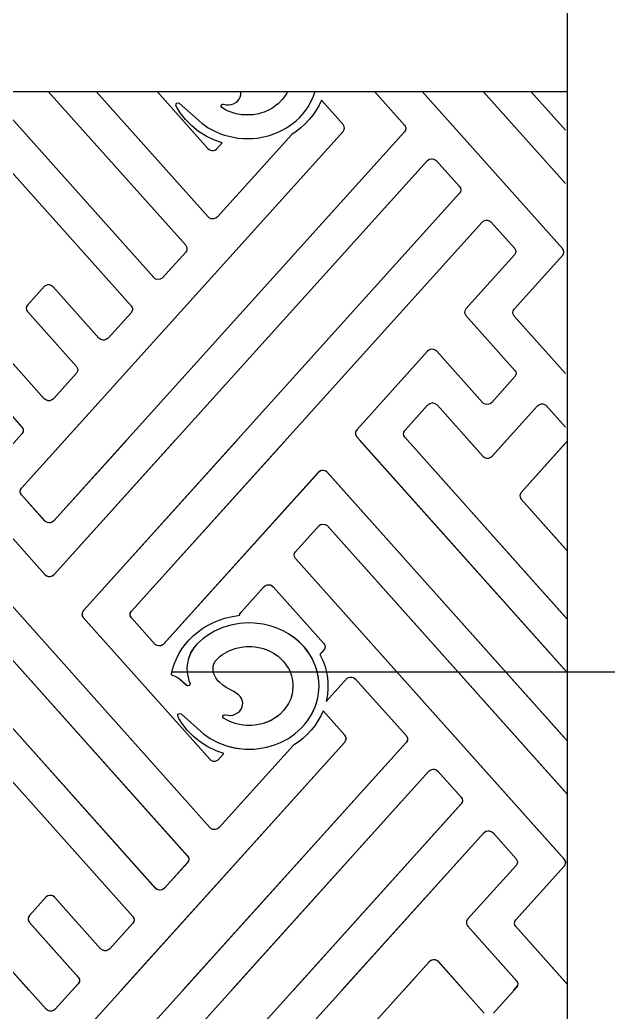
# Model space of a CAD drawing. Extents: x 44111 to 90315, y 4379 to 151689.
# Drawn here: x 68182 to 68689, y 135326 to 136181 of the extents above; entities that cross this region are included whole.
import ezdxf

# ---------------------------------------------------------------- set-up
doc = ezdxf.new("R2010")
doc.units = 0
doc.header["$LTSCALE"] = 1000
doc.header["$MEASUREMENT"] = 0
doc.linetypes.add('DOTE', pattern=[2.42, 2, -0.2, 0.02, -0.2])
for name, color, linetype in [('A-DOTE', 1, 'DOTE'), ('A-立面外墙材料填充', 8, 'Continuous'), ('A-立面看线', 50, 'Continuous'), ('DIM_ELEV', 3, 'Continuous')]:
    doc.layers.add(name, color=color, linetype=linetype)

# ---------------------------------------------------------------- blocks, each defined once
blk = doc.blocks.new('yggggggg')
at = {"layer": 'A-立面外墙材料填充'}
for p, q in [((659390.47, -619611.22), (659710.41, -619969.5)), ((659729.74, -619945.07), (659431.61, -619611.22)), ((659567.53, -619652.65), (659604.86, -619611.22)), ((659658.12, -619611.22), (659595.38, -619680.84)), ((659595.58, -619727.06), (659699.97, -619611.22)), ((659753.23, -619611.22), (659620.75, -619758.24)), ((659662.21, -619758.67), (659795.08, -619611.22)), ((659858.74, -619611.22), (660037.59, -619811.5)), ((660037.59, -619765.43), (659899.88, -619611.22)), ((659952.39, -619611.22), (659964.77, -619625.08)), ((659972.8, -619625.1), (659985.31, -619611.22)), ((660037.59, -619612.31), (659997.82, -619656.45)), ((660037.59, -619611.22), (660037.59, -619612.31)), ((659964.77, -619625.08), (659966.22, -619626.23)), ((659966.22, -619626.23), (659968.09, -619626.82)), ((659968.09, -619626.82), (659970.06, -619626.72)), ((659970.06, -619626.72), (659971.84, -619625.94)), ((659971.84, -619625.94), (659972.8, -619625.1)), ((659682.82, -619997.4), (659359.3, -619635.12)), ((659823.16, -619639.17), (659689.43, -619787.45)), ((659824.54, -619638.07), (659823.16, -619639.17)), ((659825.91, -619637.54), (659824.54, -619638.07)), ((659827.39, -619637.4), (659825.91, -619637.54)), ((659828.84, -619637.66), (659827.39, -619637.4)), ((659830.16, -619638.29), (659828.84, -619637.66)), ((659831.2, -619639.18), (659830.16, -619638.29)), ((660037.59, -619870.3), (659831.2, -619639.18)), ((659566.86, -619653.61), (659567.53, -619652.65)), ((659526.06, -619658.18), (659587.55, -619727.04)), ((659566.4, -619654.98), (659566.86, -619653.61)), ((659566.51, -619656.74), (659566.4, -619654.98)), ((659567.52, -619658.54), (659566.51, -619656.74)), ((659587.42, -619680.83), (659567.52, -619658.54)), ((659996.9, -619658.2), (659996.76, -619659.44)), ((659996.76, -619659.44), (659996.92, -619660.39)), ((659997.82, -619656.45), (659996.9, -619658.2)), ((659996.92, -619660.39), (659997.95, -619662.24)), ((659997.95, -619662.24), (660037.59, -619706.63)), ((659359.43, -619681.34), (659663.37, -620021.7)), ((659588.33, -619681.63), (659587.42, -619680.83)), ((659589.75, -619682.32), (659588.33, -619681.63)), ((659591.09, -619682.57), (659589.75, -619682.32)), ((659592.08, -619682.54), (659591.09, -619682.57)), ((659593.95, -619681.95), (659592.08, -619682.54)), ((659595.38, -619680.84), (659593.95, -619681.95)), ((659803.52, -619707.42), (659823.99, -619684.8)), ((659823.99, -619684.8), (659825.13, -619684.11)), ((659825.13, -619684.11), (659827.04, -619683.66)), ((659827.04, -619683.66), (659829, -619683.91)), ((659829, -619683.91), (659830.7, -619684.81)), ((659830.7, -619684.81), (660037.59, -619916.38)), ((659802.46, -619710.5), (659802.72, -619708.75)), ((659802.72, -619711.7), (659802.46, -619710.5)), ((659802.72, -619708.75), (659803.52, -619707.42)), ((659803.62, -619713.17), (659802.72, -619711.7)), ((660035.01, -619972.29), (659803.62, -619713.17)), ((659587.55, -619727.04), (659588.59, -619727.94)), ((659588.59, -619727.94), (659589.82, -619728.54)), ((659589.82, -619728.54), (659590.87, -619728.78)), ((659590.87, -619728.78), (659592.26, -619728.79)), ((659592.26, -619728.79), (659594.13, -619728.2)), ((659594.13, -619728.2), (659595.58, -619727.06)), ((659756.59, -619759.48), (659776.45, -619737.46)), ((659776.45, -619737.46), (659777.76, -619736.47)), ((659777.76, -619736.47), (659779.02, -619736)), ((659779.02, -619736), (659780.99, -619735.89)), ((659780.99, -619735.89), (659782.53, -619736.32)), ((659782.53, -619736.32), (659784.29, -619737.6)), ((659784.29, -619737.6), (659827.86, -619786.39)), ((659619.6, -619760.51), (659619.55, -619761.48)), ((659619.55, -619761.48), (659619.84, -619762.78)), ((659620, -619759.32), (659619.6, -619760.51)), ((659619.84, -619762.78), (659620.73, -619764.2)), ((659620.75, -619758.24), (659620, -619759.32)), ((659620.73, -619764.2), (659729.57, -619886.08)), ((659661.07, -619762.22), (659661.08, -619761)), ((659661.3, -619763.08), (659661.07, -619762.22)), ((659661.08, -619761), (659661.54, -619759.63)), ((659662.2, -619764.56), (659661.3, -619763.08)), ((659661.54, -619759.63), (659662.21, -619758.67)), ((659742.66, -619764.75), (659747.79, -619763.44)), ((659747.79, -619763.44), (659755.41, -619762.19)), ((659755.41, -619762.19), (659755.68, -619760.95)), ((659755.68, -619760.95), (659756.59, -619759.48)), ((659682.73, -619787.43), (659662.2, -619764.56)), ((659723.72, -619773.46), (659728.16, -619770.78)), ((659728.16, -619770.78), (659732.81, -619768.43)), ((659732.81, -619768.43), (659737.65, -619766.41)), ((659740.91, -619772.78), (659733.86, -619775.87)), ((659737.65, -619766.41), (659742.66, -619764.75)), ((659747.69, -619770.69), (659740.91, -619772.78)), ((659755.4, -619769.26), (659747.69, -619770.69)), ((659763.22, -619768.76), (659755.4, -619769.26)), ((659767.92, -619768.89), (659763.22, -619768.76)), ((659775.68, -619769.86), (659767.92, -619768.89)), ((659782.57, -619771.53), (659775.68, -619769.86)), ((659786.94, -619773.02), (659782.57, -619771.53)), ((659712, -619783.26), (659715.62, -619779.72)), ((659715.62, -619779.72), (659719.54, -619776.45)), ((659719.54, -619776.45), (659723.72, -619773.46)), ((659726.7, -619780.19), (659723.65, -619782.49)), ((659729.87, -619778.12), (659726.7, -619780.19)), ((659733.86, -619775.87), (659729.87, -619778.12)), ((659793.35, -619775.87), (659786.94, -619773.02)), ((659797.34, -619778.12), (659793.35, -619775.87)), ((659802.97, -619782.03), (659797.34, -619778.12)), ((659684.43, -619788.34), (659682.73, -619787.43)), ((659685.77, -619788.59), (659684.43, -619788.34)), ((659687.73, -619788.35), (659685.77, -619788.59)), ((659689.43, -619787.45), (659687.73, -619788.35)), ((659705.69, -619791.11), (659708.65, -619787.1)), ((659708.65, -619787.1), (659712, -619783.26)), ((659718.64, -619787.03), (659715.88, -619790.27)), ((659723.65, -619782.49), (659718.64, -619787.03)), ((659753.9, -619790.19), (659758.62, -619789.34)), ((659758.62, -619789.34), (659761.2, -619789.11)), ((659761.2, -619789.11), (659766.01, -619789.11)), ((659766.01, -619789.11), (659768.59, -619789.34)), ((659768.59, -619789.34), (659773.31, -619790.19)), ((659806.4, -619784.94), (659802.97, -619782.03)), ((659811.11, -619789.79), (659806.4, -619784.94)), ((659813.42, -619792.68), (659811.11, -619789.79)), ((659827.86, -619786.39), (659828.53, -619787.36)), ((659829.02, -619789.62), (659828.52, -619791.33)), ((659828.53, -619787.36), (659828.86, -619788.19)), ((659828.86, -619788.19), (659829.02, -619789.62)), ((659700.86, -619799.7), (659703.09, -619795.32)), ((659703.09, -619795.32), (659705.69, -619791.11)), ((659713.48, -619794.07), (659711.33, -619799.32)), ((659715.88, -619790.27), (659713.48, -619794.07)), ((659735.35, -619800.57), (659738.68, -619797.55)), ((659738.68, -619797.55), (659740.68, -619796.06)), ((659740.68, -619796.06), (659744.68, -619793.64)), ((659744.68, -619793.64), (659746.97, -619792.54)), ((659746.97, -619792.54), (659751.42, -619790.87)), ((659751.42, -619790.87), (659753.9, -619790.19)), ((659773.31, -619790.19), (659775.79, -619790.87)), ((659775.79, -619790.87), (659780.23, -619792.54)), ((659780.23, -619792.54), (659782.52, -619793.64)), ((659782.52, -619793.64), (659784.61, -619794.83)), ((659784.61, -619794.83), (659788.43, -619797.48)), ((659788.43, -619797.48), (659790.32, -619799.08)), ((659815.5, -619795.67), (659813.42, -619792.68)), ((659817.72, -619799.42), (659815.5, -619795.67)), ((659828.52, -619791.33), (659824.49, -619796.02)), ((659824.49, -619796.02), (659827.29, -619801.88)), ((659697.57, -619808.87), (659699.02, -619804.23)), ((659699.02, -619804.23), (659700.86, -619799.7)), ((659710.39, -619803.42), (659710.04, -619807.58)), ((659711.33, -619799.32), (659710.39, -619803.42)), ((659732.47, -619807.76), (659732.63, -619806.13)), ((659732.63, -619806.13), (659733.07, -619804.36)), ((659733.07, -619804.36), (659734.3, -619801.88)), ((659734.3, -619801.88), (659735.35, -619800.57)), ((659790.32, -619799.08), (659793.5, -619802.35)), ((659793.5, -619802.35), (659795.01, -619804.26)), ((659795.01, -619804.26), (659797.41, -619808.03)), ((659820.45, -619805.38), (659817.72, -619799.42)), ((659821.61, -619808.79), (659820.45, -619805.38)), ((659827.29, -619801.88), (659828.94, -619806.47)), ((659828.94, -619806.47), (659830.18, -619811.16)), ((659696.74, -619812.55), (659697.57, -619808.87)), ((659696.77, -619813.26), (659696.74, -619812.55)), ((659697.1, -619813.89), (659696.77, -619813.26)), ((659697.7, -619814.35), (659697.1, -619813.89)), ((659700.11, -619815.07), (659697.7, -619814.35)), ((659702.03, -619816.02), (659700.11, -619815.07)), ((659710.04, -619807.58), (659710.22, -619811.58)), ((659710.22, -619811.58), (659710.67, -619814.47)), ((659710.67, -619814.47), (659711.67, -619818.27)), ((659732.53, -619809.45), (659732.47, -619807.76)), ((659733.23, -619812.68), (659732.53, -619809.45)), ((659734.84, -619816.07), (659733.23, -619812.68)), ((659797.41, -619808.03), (659798.48, -619810.17)), ((659798.48, -619810.17), (659800.03, -619814.29)), ((659800.03, -619814.29), (659800.62, -619816.57)), ((659822.52, -619812.22), (659821.61, -619808.79)), ((659823.28, -619816.39), (659822.52, -619812.22)), ((659830.18, -619811.16), (659831.02, -619815.92)), ((659849.1, -619815.83), (659850.64, -619815.41)), ((659850.64, -619815.41), (659852, -619815.41)), ((659852, -619815.41), (659853.54, -619815.84)), ((659703.69, -619817.26), (659702.03, -619816.02)), ((659709.75, -619822.7), (659703.69, -619817.26)), ((659710.79, -619822.99), (659709.75, -619822.7)), ((659711.83, -619822.72), (659710.79, -619822.99)), ((659711.67, -619818.27), (659712.68, -619821)), ((659712.54, -619821.98), (659711.83, -619822.72)), ((659712.68, -619821), (659712.54, -619821.98)), ((659736.99, -619818.95), (659734.84, -619816.07)), ((659738.24, -619820.23), (659736.99, -619818.95)), ((659740.88, -619822.4), (659738.24, -619820.23)), ((659743.92, -619824.35), (659740.88, -619822.4)), ((659800.62, -619816.57), (659801.25, -619820.89)), ((659801.33, -619823.23), (659801.02, -619827.58)), ((659801.25, -619820.89), (659801.33, -619823.23)), ((659823.75, -619822.83), (659823.28, -619816.39)), ((659823.6, -619827.05), (659823.75, -619822.83)), ((659829.88, -619836.45), (659847.96, -619816.52)), ((659831.02, -619815.92), (659831.44, -619820.73)), ((659831.44, -619820.73), (659831.44, -619825.62)), ((659847.96, -619816.52), (659849.1, -619815.83)), ((659853.54, -619815.84), (659855.3, -619817.12)), ((659855.3, -619817.12), (659898.87, -619865.91)), ((659750.47, -619828), (659743.92, -619824.35)), ((659754.35, -619830.8), (659750.47, -619828)), ((659755.75, -619832.17), (659754.35, -619830.8)), ((659756.91, -619833.86), (659755.75, -619832.17)), ((659800.59, -619829.89), (659799.35, -619834.1)), ((659801.02, -619827.58), (659800.59, -619829.89)), ((659822.67, -619833.46), (659823.6, -619827.05)), ((659831.02, -619830.43), (659829.88, -619836.45)), ((659831.44, -619825.62), (659831.02, -619830.43)), ((659757.68, -619835.72), (659756.91, -619833.86)), ((659757.4, -619841.76), (659757.93, -619839.83)), ((659758.03, -619837.68), (659757.68, -619835.72)), ((659757.93, -619839.83), (659758.03, -619837.68)), ((659797.41, -619838.33), (659795.01, -619842.1)), ((659799.35, -619834.1), (659797.41, -619838.33)), ((659817.72, -619846.94), (659820.44, -619841)), ((659820.44, -619841), (659821.6, -619837.6)), ((659821.6, -619837.6), (659822.67, -619833.46)), ((659702.01, -619848.93), (659702.06, -619847.92)), ((659703.12, -619851.1), (659702.01, -619848.93)), ((659702.06, -619847.92), (659702.74, -619847.11)), ((659702.74, -619847.11), (659703.81, -619846.79)), ((659703.81, -619846.79), (659704.89, -619847.08)), ((659704.89, -619847.08), (659724.2, -619864.3)), ((659741.01, -619849.88), (659741.03, -619849.21)), ((659741.03, -619849.21), (659741.59, -619848.35)), ((659741.59, -619848.35), (659742.22, -619848)), ((659742.22, -619848), (659742.96, -619847.9)), ((659742.96, -619847.9), (659745.38, -619848.38)), ((659745.38, -619848.38), (659747.39, -619848.45)), ((659747.39, -619848.45), (659749.56, -619848.16)), ((659749.56, -619848.16), (659751.63, -619847.5)), ((659751.63, -619847.5), (659753.66, -619846.38)), ((659753.66, -619846.38), (659755.27, -619845.02)), ((659755.27, -619845.02), (659756.46, -619843.55)), ((659756.46, -619843.55), (659757.4, -619841.76)), ((659788.43, -619848.88), (659784.61, -619851.53)), ((659790.32, -619847.28), (659788.43, -619848.88)), ((659793.5, -619844), (659790.32, -619847.28)), ((659795.01, -619842.1), (659793.5, -619844)), ((659815.87, -619850.11), (659817.72, -619846.94)), ((659825.24, -619848.93), (659822.82, -619853.22)), ((659827.28, -619844.5), (659825.24, -619848.93)), ((659845.95, -619865.46), (659827.28, -619844.5)), ((659705.69, -619855.25), (659703.12, -619851.1)), ((659710.26, -619861.18), (659705.69, -619855.25)), ((659741.49, -619850.78), (659741.01, -619849.88)), ((659744.68, -619852.71), (659741.49, -619850.78)), ((659746.97, -619853.82), (659744.68, -619852.71)), ((659751.42, -619855.48), (659746.97, -619853.82)), ((659753.9, -619856.16), (659751.42, -619855.48)), ((659758.62, -619857.01), (659753.9, -619856.16)), ((659761.2, -619857.24), (659758.62, -619857.01)), ((659766.01, -619857.24), (659761.2, -619857.24)), ((659768.59, -619857.01), (659766.01, -619857.24)), ((659773.31, -619856.16), (659768.59, -619857.01)), ((659775.67, -619855.52), (659773.31, -619856.16)), ((659778.1, -619854.69), (659775.67, -619855.52)), ((659782.41, -619852.77), (659778.1, -619854.69)), ((659784.61, -619851.53), (659782.41, -619852.77)), ((659808.59, -619859.3), (659811.54, -619856.06)), ((659811.54, -619856.06), (659813.83, -619853.13)), ((659813.83, -619853.13), (659815.87, -619850.11)), ((659820.03, -619857.33), (659816.9, -619861.23)), ((659822.82, -619853.22), (659820.03, -619857.33)), ((659715.62, -619866.64), (659710.26, -619861.18)), ((659721.54, -619871.4), (659715.62, -619866.64)), ((659724.2, -619864.3), (659729.89, -619868.25)), ((659797.34, -619868.24), (659802.97, -619864.32)), ((659802.97, -619864.32), (659805.89, -619861.89)), ((659805.89, -619861.89), (659808.59, -619859.3)), ((659813.43, -619864.9), (659809.72, -619868.26)), ((659816.9, -619861.23), (659813.43, -619864.9)), ((659846.65, -619866.47), (659845.95, -619865.46)), ((659847.01, -619867.38), (659846.65, -619866.47)), ((659898.87, -619865.91), (659899.54, -619866.87)), ((659899.54, -619866.87), (659899.99, -619868.25)), ((659568.92, -620178.83), (659845.94, -619871.42)), ((659898.85, -619871.8), (659596.88, -620206.89)), ((659728.1, -619875.54), (659721.54, -619871.4)), ((659729.89, -619868.25), (659736.65, -619871.84)), ((659736.65, -619871.84), (659740.26, -619873.34)), ((659801.73, -619874.04), (659737.7, -619945.09)), ((659740.26, -619873.34), (659743.93, -619874.61)), ((659743.93, -619874.61), (659751.52, -619876.49)), ((659778.8, -619875.84), (659782.6, -619874.81)), ((659782.6, -619874.81), (659786.3, -619873.58)), ((659786.3, -619873.58), (659790.52, -619871.85)), ((659790.52, -619871.85), (659794.01, -619870.14)), ((659794.01, -619870.14), (659797.34, -619868.24)), ((659805.66, -619871.4), (659801.73, -619874.04)), ((659809.72, -619868.26), (659805.66, -619871.4)), ((659845.94, -619871.42), (659846.64, -619870.41)), ((659846.64, -619870.41), (659847, -619869.5)), ((659847, -619869.5), (659847.14, -619868.62)), ((659847.14, -619868.62), (659847.01, -619867.38)), ((659899.76, -619870.33), (659898.85, -619871.8)), ((659899.99, -619869.47), (659899.76, -619870.33)), ((659899.99, -619868.25), (659899.99, -619869.47)), ((659735.14, -619878.95), (659728.1, -619875.54)), ((659741.85, -619881.37), (659735.14, -619878.95)), ((659737.02, -619886.65), (659741.85, -619881.37)), ((659751.52, -619876.49), (659755.4, -619877.09)), ((659755.4, -619877.09), (659760.02, -619877.51)), ((659760.02, -619877.51), (659767.92, -619877.46)), ((659767.92, -619877.46), (659771.83, -619877.09)), ((659771.83, -619877.09), (659778.8, -619875.84)), ((659729.57, -619886.08), (659730.61, -619886.98)), ((659730.61, -619886.98), (659731.83, -619887.58)), ((659731.83, -619887.58), (659732.89, -619887.82)), ((659732.89, -619887.82), (659734.37, -619887.81)), ((659734.37, -619887.81), (659735.79, -619887.41)), ((659735.79, -619887.41), (659737.02, -619886.65)), ((659597.08, -620253.11), (659918.34, -619896.62)), ((659918.34, -619896.62), (659920.1, -619895.35)), ((659920.1, -619895.35), (659922.02, -619894.89)), ((659922.02, -619894.89), (659923.01, -619894.93)), ((659923.01, -619894.93), (659924.55, -619895.36)), ((659924.55, -619895.36), (659926.18, -619896.51)), ((659926.18, -619896.51), (659946.21, -619918.92)), ((659946.3, -619924.68), (659622.25, -620284.29)), ((659946.21, -619918.92), (659947.11, -619920.4)), ((659947.1, -619923.34), (659946.3, -619924.68)), ((659947.36, -619921.59), (659947.1, -619923.34)), ((659947.11, -619920.4), (659947.36, -619921.59)), ((659663.71, -620284.72), (659965.68, -619949.63)), ((659730.65, -619945.87), (659729.74, -619945.07)), ((659732.42, -619946.67), (659730.65, -619945.87)), ((659734.4, -619946.78), (659732.42, -619946.67)), ((659736.27, -619946.2), (659734.4, -619946.78)), ((659737.7, -619945.09), (659736.27, -619946.2)), ((659965.68, -619949.63), (659966.6, -619948.83)), ((659966.6, -619948.83), (659968.02, -619948.14)), ((659968.02, -619948.14), (659969.36, -619947.9)), ((659969.36, -619947.9), (659970.35, -619947.94)), ((659970.35, -619947.94), (659972.22, -619948.53)), ((659972.22, -619948.53), (659973.64, -619949.65)), ((659973.64, -619949.65), (659993.55, -619971.93)), ((659710.39, -619975.39), (659690.03, -619997.87)), ((659711.07, -619974.43), (659710.39, -619975.39)), ((659710.41, -619969.5), (659711.08, -619970.46)), ((659711.53, -619973.05), (659711.07, -619974.43)), ((659711.08, -619970.46), (659711.53, -619971.84)), ((659711.53, -619971.84), (659711.53, -619973.05)), ((659993.53, -619977.82), (659951.8, -620024.14)), ((659994.55, -619976.03), (659993.53, -619977.82)), ((659993.55, -619971.93), (659994.55, -619973.73)), ((659994.55, -619973.73), (659994.7, -619975.16)), ((659994.7, -619975.16), (659994.55, -619976.03)), ((660035.93, -619973.79), (660035.01, -619972.29)), ((660035.14, -619978.08), (660035.74, -619977.17)), ((660035.74, -619977.17), (660036.14, -619975.98)), ((660036.2, -619975.01), (660035.93, -619973.79)), ((660036.14, -619975.98), (660036.2, -619975.01)), ((659993.29, -620024.54), (660035.14, -619978.08)), ((659591.59, -620003.65), (659590.08, -620004.06)), ((659593.07, -620003.66), (659591.59, -620003.65)), ((659594.49, -620004.07), (659593.07, -620003.66)), ((659684.45, -619998.55), (659682.82, -619997.4)), ((659686.36, -619999.01), (659684.45, -619998.55)), ((659688.32, -619998.77), (659686.36, -619999.01)), ((659690.03, -619997.87), (659688.32, -619998.77)), ((659588.85, -620004.82), (659574.31, -620020.86)), ((659590.08, -620004.06), (659588.85, -620004.82)), ((659596.29, -620005.39), (659594.49, -620004.07)), ((659635.66, -620049.47), (659596.29, -620005.39)), ((659588.62, -620101.67), (659521.38, -620026.37)), ((659573.41, -620022.28), (659573.1, -620023.66)), ((659573.1, -620023.66), (659573.37, -620025.32)), ((659573.37, -620025.32), (659574.15, -620026.65)), ((659574.31, -620020.86), (659573.41, -620022.28)), ((659574.15, -620026.65), (659616.33, -620073.9)), ((659663.35, -620027.59), (659643.5, -620049.61)), ((659664.03, -620026.63), (659663.35, -620027.59)), ((659663.37, -620021.7), (659664.04, -620022.66)), ((659664.49, -620025.25), (659664.03, -620026.63)), ((659664.04, -620022.66), (659664.49, -620024.04)), ((659664.49, -620024.04), (659664.49, -620025.25)), ((659950.78, -620025.95), (659950.68, -620027.79)), ((659950.68, -620027.79), (659951.07, -620028.98)), ((659951.8, -620024.14), (659950.78, -620025.95)), ((659951.07, -620028.98), (659951.81, -620030.07)), ((659992.12, -620027.76), (659992.38, -620026.01)), ((659992.37, -620028.95), (659992.12, -620027.76)), ((659993.27, -620030.43), (659992.37, -620028.95)), ((659992.38, -620026.01), (659993.29, -620024.54)), ((659951.81, -620030.07), (659993.95, -620077.28)), ((660037.59, -620080.06), (659993.27, -620030.43)), ((659637.41, -620050.75), (659635.66, -620049.47)), ((659639.32, -620051.21), (659637.41, -620050.75)), ((659640.32, -620051.18), (659639.32, -620051.21)), ((659641.86, -620050.76), (659640.32, -620051.18)), ((659643.5, -620049.61), (659641.86, -620050.76)), ((659918.74, -620060.82), (659857.75, -620128.5)), ((659919.78, -620059.93), (659918.74, -620060.82)), ((659921.01, -620059.33), (659919.78, -620059.93)), ((659922.47, -620059.06), (659921.01, -620059.33)), ((659924.04, -620059.2), (659922.47, -620059.06)), ((659925.4, -620059.74), (659924.04, -620059.2)), ((659926.61, -620060.67), (659925.4, -620059.74)), ((659966.14, -620104.92), (659926.61, -620060.67)), ((659616.31, -620079.79), (659596.58, -620101.68)), ((659617.33, -620078), (659616.31, -620079.79)), ((659616.33, -620073.9), (659617.33, -620075.69)), ((659617.33, -620075.69), (659617.48, -620077.12)), ((659617.48, -620077.12), (659617.33, -620078)), ((659993.95, -620077.28), (659994.75, -620078.62)), ((659994.75, -620078.62), (659995, -620079.81)), ((659995, -620079.81), (659994.85, -620081.24)), ((659994.33, -620082.37), (659973.97, -620105.06)), ((659994.85, -620081.24), (659994.33, -620082.37)), ((659590.05, -620102.79), (659588.62, -620101.67)), ((659591.91, -620103.37), (659590.05, -620102.79)), ((659593.28, -620103.38), (659591.91, -620103.37)), ((659595.15, -620102.8), (659593.28, -620103.38)), ((659596.58, -620101.68), (659595.15, -620102.8))]:
    blk.add_line(p, q, dxfattribs=at)

msp = doc.modelspace()

# ---------------------------------------------------------------- linework, layer by layer
at = {"layer": 'A-DOTE'}
msp.add_line((53793.5, 135619.17), (77553.5, 135619.17), dxfattribs=at)
at = {"layer": 'A-立面外墙材料填充'}
for p, q in [((68112.83, 136119.17), (68277.8, 135934.43)), ((68297.25, 135958.74), (68153.98, 136119.17)), ((68206.48, 136119.17), (68324.84, 135986.63)), ((68344.17, 136011.06), (68247.63, 136119.17)), ((68300.14, 136119.17), (68344, 136070.05)), ((68370.88, 136112.58), (68371.82, 136114.38)), ((68371.82, 136114.38), (68372.36, 136116.3)), ((68372.46, 136118.45), (68372.33, 136119.17)), ((68372.36, 136116.3), (68372.46, 136118.45)), ((68409.43, 136114.04), (68407.92, 136112.13)), ((68411.84, 136117.81), (68409.43, 136114.04)), ((68412.46, 136119.17), (68411.84, 136117.81)), ((68432.15, 136109.19), (68434.86, 136115.13)), ((68434.86, 136115.13), (68436.03, 136118.53)), ((68436.03, 136118.53), (68436.19, 136119.17)), ((68487.45, 136119.17), (68513.3, 136090.22)), ((68649.44, 135983.84), (68528.59, 136119.17)), ((68581.07, 136119.17), (68652.02, 136039.75)), ((68652.02, 136085.83), (68622.25, 136119.17)), ((68316.43, 136107.2), (68316.49, 136108.21)), ((68317.55, 136105.04), (68316.43, 136107.2)), ((68316.49, 136108.21), (68317.17, 136109.02)), ((68317.17, 136109.02), (68318.24, 136109.34)), ((68320.12, 136100.89), (68317.55, 136105.04)), ((68318.24, 136109.34), (68319.31, 136109.05)), ((68319.31, 136109.05), (68338.63, 136091.83)), ((68355.44, 136106.25), (68355.46, 136106.92)), ((68355.92, 136105.35), (68355.44, 136106.25)), ((68355.46, 136106.92), (68356.02, 136107.78)), ((68359.11, 136103.42), (68355.92, 136105.35)), ((68356.02, 136107.78), (68356.65, 136108.13)), ((68356.65, 136108.13), (68357.38, 136108.24)), ((68357.38, 136108.24), (68359.81, 136107.75)), ((68359.81, 136107.75), (68361.82, 136107.68)), ((68361.82, 136107.68), (68363.99, 136107.97)), ((68363.99, 136107.97), (68366.06, 136108.63)), ((68366.06, 136108.63), (68368.09, 136109.75)), ((68368.09, 136109.75), (68369.7, 136111.11)), ((68369.7, 136111.11), (68370.88, 136112.58)), ((68402.86, 136107.25), (68399.04, 136104.6)), ((68404.75, 136108.86), (68402.86, 136107.25)), ((68407.92, 136112.13), (68404.75, 136108.86)), ((68428.26, 136103.01), (68430.3, 136106.02)), ((68430.3, 136106.02), (68432.15, 136109.19)), ((68439.67, 136107.21), (68437.25, 136102.91)), ((68441.71, 136111.63), (68439.67, 136107.21)), ((68460.38, 136090.68), (68441.71, 136111.63)), ((68324.69, 136094.95), (68320.12, 136100.89)), ((68361.4, 136102.31), (68359.11, 136103.42)), ((68365.84, 136100.65), (68361.4, 136102.31)), ((68368.32, 136099.97), (68365.84, 136100.65)), ((68373.04, 136099.12), (68368.32, 136099.97)), ((68375.62, 136098.89), (68373.04, 136099.12)), ((68380.43, 136098.89), (68375.62, 136098.89)), ((68383.01, 136099.12), (68380.43, 136098.89)), ((68387.73, 136099.97), (68383.01, 136099.12)), ((68390.1, 136100.61), (68387.73, 136099.97)), ((68392.52, 136101.44), (68390.1, 136100.61)), ((68396.84, 136103.36), (68392.52, 136101.44)), ((68399.04, 136104.6), (68396.84, 136103.36)), ((68420.31, 136094.25), (68423.02, 136096.83)), ((68423.02, 136096.83), (68425.96, 136100.07)), ((68425.96, 136100.07), (68428.26, 136103.01)), ((68434.46, 136098.8), (68431.32, 136094.9)), ((68437.25, 136102.91), (68434.46, 136098.8)), ((68330.05, 136089.49), (68324.69, 136094.95)), ((68335.97, 136084.73), (68330.05, 136089.49)), ((68338.63, 136091.83), (68344.32, 136087.88)), ((68344.32, 136087.88), (68351.08, 136084.3)), ((68408.44, 136085.99), (68411.76, 136087.89)), ((68411.76, 136087.89), (68417.4, 136091.81)), ((68417.4, 136091.81), (68420.31, 136094.25)), ((68424.14, 136087.87), (68420.09, 136084.73)), ((68427.86, 136091.23), (68424.14, 136087.87)), ((68431.32, 136094.9), (68427.86, 136091.23)), ((68461.08, 136089.66), (68460.38, 136090.68)), ((68461.44, 136088.75), (68461.08, 136089.66)), ((68461.57, 136087.51), (68461.44, 136088.75)), ((68513.3, 136090.22), (68513.96, 136089.26)), ((68513.96, 136089.26), (68514.42, 136087.88)), ((68514.42, 136087.88), (68514.41, 136086.66)), ((68183.35, 135777.3), (68460.36, 136084.71)), ((68513.28, 136084.33), (68211.31, 135749.24)), ((68342.52, 136080.59), (68335.97, 136084.73)), ((68349.57, 136077.18), (68342.52, 136080.59)), ((68351.08, 136084.3), (68354.68, 136082.79)), ((68416.16, 136082.09), (68352.13, 136011.05)), ((68354.68, 136082.79), (68358.36, 136081.52)), ((68358.36, 136081.52), (68365.95, 136079.64)), ((68365.95, 136079.64), (68369.83, 136079.04)), ((68386.26, 136079.04), (68393.23, 136080.3)), ((68393.23, 136080.3), (68397.03, 136081.32)), ((68397.03, 136081.32), (68400.72, 136082.55)), ((68400.72, 136082.55), (68404.95, 136084.28)), ((68404.95, 136084.28), (68408.44, 136085.99)), ((68420.09, 136084.73), (68416.16, 136082.09)), ((68460.36, 136084.71), (68461.07, 136085.72)), ((68461.07, 136085.72), (68461.43, 136086.63)), ((68461.43, 136086.63), (68461.57, 136087.51)), ((68514.19, 136085.8), (68513.28, 136084.33)), ((68514.41, 136086.66), (68514.19, 136085.8)), ((68356.28, 136074.76), (68349.57, 136077.18)), ((68351.44, 136069.48), (68356.28, 136074.76)), ((68369.83, 136079.04), (68374.45, 136078.63)), ((68374.45, 136078.63), (68382.34, 136078.67)), ((68382.34, 136078.67), (68386.26, 136079.04)), ((68344, 136070.05), (68345.04, 136069.16)), ((68345.04, 136069.16), (68346.26, 136068.56)), ((68346.26, 136068.56), (68347.31, 136068.31)), ((68347.31, 136068.31), (68348.8, 136068.32)), ((68348.8, 136068.32), (68350.22, 136068.72)), ((68350.22, 136068.72), (68351.44, 136069.48)), ((68211.51, 135703.02), (68532.77, 136059.51)), ((68532.77, 136059.51), (68534.53, 136060.78)), ((68534.53, 136060.78), (68536.44, 136061.24)), ((68536.44, 136061.24), (68537.44, 136061.2)), ((68537.44, 136061.2), (68538.98, 136060.78)), ((68538.98, 136060.78), (68540.61, 136059.62)), ((68540.61, 136059.62), (68560.63, 136037.21)), ((68560.63, 136037.21), (68561.53, 136035.73)), ((68560.73, 136031.45), (68236.67, 135671.84)), ((68561.53, 136032.79), (68560.73, 136031.45)), ((68561.53, 136035.73), (68561.79, 136034.54)), ((68561.79, 136034.54), (68561.53, 136032.79)), ((68345.08, 136010.26), (68344.17, 136011.06)), ((68352.13, 136011.05), (68350.7, 136009.93)), ((68278.13, 135671.41), (68580.11, 136006.5)), ((68346.85, 136009.47), (68345.08, 136010.26)), ((68348.83, 136009.35), (68346.85, 136009.47)), ((68350.7, 136009.93), (68348.83, 136009.35)), ((68580.11, 136006.5), (68581.03, 136007.3)), ((68581.03, 136007.3), (68582.44, 136007.99)), ((68582.44, 136007.99), (68583.78, 136008.23)), ((68583.78, 136008.23), (68584.78, 136008.19)), ((68584.78, 136008.19), (68586.64, 136007.6)), ((68586.64, 136007.6), (68588.07, 136006.48)), ((68588.07, 136006.48), (68607.97, 135984.2)), ((68324.84, 135986.63), (68325.5, 135985.67)), ((68325.5, 135985.67), (68325.96, 135984.29)), ((68324.82, 135980.74), (68304.46, 135958.26)), ((68325.49, 135981.7), (68324.82, 135980.74)), ((68325.96, 135983.08), (68325.49, 135981.7)), ((68325.96, 135984.29), (68325.96, 135983.08)), ((68607.96, 135978.31), (68566.22, 135931.99)), ((68607.71, 135931.59), (68649.57, 135978.05)), ((68608.97, 135980.1), (68607.96, 135978.31)), ((68607.97, 135984.2), (68608.98, 135982.4)), ((68609.13, 135980.97), (68608.97, 135980.1)), ((68608.98, 135982.4), (68609.13, 135980.97)), ((68650.36, 135982.34), (68649.44, 135983.84)), ((68649.57, 135978.05), (68650.17, 135978.96)), ((68650.17, 135978.96), (68650.57, 135980.15)), ((68650.62, 135981.12), (68650.36, 135982.34)), ((68650.57, 135980.15), (68650.62, 135981.12)), ((68203.28, 135951.31), (68188.74, 135935.27)), ((68204.5, 135952.07), (68203.28, 135951.31)), ((68206.01, 135952.48), (68204.5, 135952.07)), ((68207.5, 135952.47), (68206.01, 135952.48)), ((68208.91, 135952.06), (68207.5, 135952.47)), ((68210.72, 135950.74), (68208.91, 135952.06)), ((68298.88, 135957.58), (68297.25, 135958.74)), ((68300.79, 135957.12), (68298.88, 135957.58)), ((68302.75, 135957.36), (68300.79, 135957.12)), ((68304.46, 135958.26), (68302.75, 135957.36)), ((68250.08, 135906.66), (68210.72, 135950.74)), ((68187.84, 135933.85), (68187.53, 135932.47)), ((68188.74, 135935.27), (68187.84, 135933.85)), ((68277.8, 135934.43), (68278.46, 135933.47)), ((68203.04, 135854.46), (68135.8, 135929.76)), ((68187.53, 135932.47), (68187.8, 135930.81)), ((68187.8, 135930.81), (68188.57, 135929.49)), ((68188.57, 135929.49), (68230.76, 135882.24)), ((68277.78, 135928.54), (68257.92, 135906.52)), ((68278.45, 135929.5), (68277.78, 135928.54)), ((68278.91, 135930.88), (68278.45, 135929.5)), ((68278.46, 135933.47), (68278.92, 135932.1)), ((68278.92, 135932.1), (68278.91, 135930.88)), ((68565.21, 135930.18), (68565.1, 135928.34)), ((68565.1, 135928.34), (68565.5, 135927.15)), ((68566.22, 135931.99), (68565.21, 135930.18)), ((68565.5, 135927.15), (68566.24, 135926.06)), ((68566.24, 135926.06), (68608.38, 135878.85)), ((68606.54, 135928.37), (68606.81, 135930.12)), ((68606.8, 135927.18), (68606.54, 135928.37)), ((68607.7, 135925.7), (68606.8, 135927.18)), ((68606.81, 135930.12), (68607.71, 135931.59)), ((68652.02, 135876.07), (68607.7, 135925.7)), ((68251.84, 135905.38), (68250.08, 135906.66)), ((68253.75, 135904.92), (68251.84, 135905.38)), ((68254.75, 135904.95), (68253.75, 135904.92)), ((68256.29, 135905.38), (68254.75, 135904.95)), ((68257.92, 135906.52), (68256.29, 135905.38)), ((68533.17, 135895.31), (68472.17, 135827.63)), ((68534.21, 135896.2), (68533.17, 135895.31)), ((68535.44, 135896.8), (68534.21, 135896.2)), ((68536.89, 135897.07), (68535.44, 135896.8)), ((68538.46, 135896.93), (68536.89, 135897.07)), ((68539.83, 135896.4), (68538.46, 135896.93)), ((68541.03, 135895.46), (68539.83, 135896.4)), ((68580.56, 135851.22), (68541.03, 135895.46)), ((68230.74, 135876.34), (68211.01, 135854.45)), ((68231.75, 135878.14), (68230.74, 135876.34)), ((68230.76, 135882.24), (68231.76, 135880.44)), ((68231.91, 135879.01), (68231.75, 135878.14)), ((68231.76, 135880.44), (68231.91, 135879.01)), ((68608.38, 135878.85), (68609.17, 135877.51)), ((68609.27, 135874.89), (68608.76, 135873.76)), ((68609.17, 135877.51), (68609.43, 135876.32)), ((68609.43, 135876.32), (68609.27, 135874.89)), ((68608.76, 135873.76), (68588.4, 135851.07)), ((68163.19, 135852.91), (68183.82, 135829.9)), ((68204.47, 135853.35), (68203.04, 135854.46)), ((68206.34, 135852.76), (68204.47, 135853.35)), ((68207.71, 135852.75), (68206.34, 135852.76)), ((68209.58, 135853.34), (68207.71, 135852.75)), ((68211.01, 135854.45), (68209.58, 135853.34)), ((68513.63, 135827.19), (68533.37, 135849.09)), ((68533.37, 135849.09), (68535.13, 135850.36)), ((68535.13, 135850.36), (68537.04, 135850.82)), ((68537.04, 135850.82), (68538.04, 135850.78)), ((68538.04, 135850.78), (68539.57, 135850.35)), ((68539.57, 135850.35), (68541.33, 135849.08)), ((68541.33, 135849.08), (68580.69, 135805)), ((68581.48, 135850.41), (68580.56, 135851.22)), ((68582.89, 135849.72), (68581.48, 135850.41)), ((68584.23, 135849.47), (68582.89, 135849.72)), ((68585.83, 135849.61), (68584.23, 135849.47)), ((68587.09, 135850.09), (68585.83, 135849.61)), ((68588.4, 135851.07), (68587.09, 135850.09)), ((68627.75, 135848.28), (68629.51, 135849.55)), ((68629.51, 135849.55), (68631.05, 135849.97)), ((68631.05, 135849.97), (68632.41, 135849.97)), ((68632.41, 135849.97), (68633.95, 135849.54)), ((68633.95, 135849.54), (68635.08, 135848.85)), ((68635.08, 135848.85), (68652.02, 135830)), ((68588.7, 135804.95), (68627.75, 135848.28)), ((68000.26, 135825.72), (68326.44, 135460.45)), ((68345.66, 135485.01), (68041.72, 135825.36)), ((68183.7, 135824.14), (68141.97, 135777.83)), ((68184.71, 135825.94), (68183.7, 135824.14)), ((68183.82, 135829.9), (68184.72, 135828.24)), ((68184.87, 135826.81), (68184.71, 135825.94)), ((68184.72, 135828.24), (68184.87, 135826.81)), ((68471.13, 135825.78), (68471.02, 135823.94)), ((68471.02, 135823.94), (68471.42, 135822.75)), ((68472.17, 135827.63), (68471.13, 135825.78)), ((68471.42, 135822.75), (68472.16, 135821.66)), ((68512.46, 135823.97), (68512.73, 135825.72)), ((68512.72, 135822.78), (68512.46, 135823.97)), ((68513.62, 135821.3), (68512.72, 135822.78)), ((68512.73, 135825.72), (68513.63, 135827.19)), ((68472.16, 135821.66), (68652.02, 135620.25)), ((68652.02, 135666.32), (68513.62, 135821.3)), ((68652.02, 135816.11), (68613.74, 135773.63)), ((68580.69, 135805), (68582.15, 135803.85)), ((68582.15, 135803.85), (68583.92, 135803.27)), ((68583.92, 135803.27), (68585, 135803.22)), ((68585, 135803.22), (68586.46, 135803.49)), ((68586.46, 135803.49), (68587.68, 135804.09)), ((68587.68, 135804.09), (68588.7, 135804.95)), ((68298.62, 135432.81), (67975.22, 135794.96)), ((68439.12, 135790.94), (68305.99, 135643.21)), ((68440.9, 135792.22), (68439.12, 135790.94)), ((68442.81, 135792.67), (68440.9, 135792.22)), ((68444.86, 135792.39), (68442.81, 135792.67)), ((68446.53, 135791.45), (68444.86, 135792.39)), ((68652.02, 135561.45), (68446.53, 135791.45)), ((68141.98, 135771.9), (68203.51, 135703)), ((68182.28, 135774.21), (68182.55, 135775.96)), ((68182.54, 135773.02), (68182.28, 135774.21)), ((68183.44, 135771.54), (68182.54, 135773.02)), ((68182.55, 135775.96), (68183.35, 135777.3)), ((68203.47, 135749.13), (68183.44, 135771.54)), ((68612.82, 135771.88), (68612.69, 135771)), ((68613.74, 135773.63), (68612.82, 135771.88)), ((68612.69, 135771), (68612.82, 135769.77)), ((68612.82, 135769.77), (68613.17, 135768.85)), ((68613.17, 135768.85), (68613.88, 135767.84)), ((68613.88, 135767.84), (68652.02, 135725.13)), ((67975.35, 135748.74), (68279.4, 135408.25)), ((68204.26, 135748.45), (68203.47, 135749.13)), ((68205.67, 135747.76), (68204.26, 135748.45)), ((68207.01, 135747.51), (68205.67, 135747.76)), ((68208, 135747.54), (68207.01, 135747.51)), ((68209.87, 135748.12), (68208, 135747.54)), ((68211.31, 135749.24), (68209.87, 135748.12)), ((68439.92, 135745.28), (68441.05, 135745.96)), ((68441.05, 135745.96), (68442.96, 135746.42)), ((68442.96, 135746.42), (68444.92, 135746.17)), ((68444.92, 135746.17), (68446.62, 135745.26)), ((68419.44, 135722.66), (68439.92, 135745.28)), ((68446.62, 135745.26), (68652.02, 135515.38)), ((68418.38, 135719.58), (68418.65, 135721.32)), ((68418.65, 135721.32), (68419.44, 135722.66)), ((68418.64, 135718.38), (68418.38, 135719.58)), ((68419.54, 135716.9), (68418.64, 135718.38)), ((68651.45, 135457.09), (68419.54, 135716.9)), ((68209.69, 135701.71), (68211.51, 135703.02)), ((68203.51, 135703), (68204.85, 135701.93)), ((68204.85, 135701.93), (68206.3, 135701.38)), ((68206.3, 135701.38), (68208.18, 135701.29)), ((68208.18, 135701.29), (68209.69, 135701.71)), ((68372.51, 135670.6), (68392.37, 135692.62)), ((68392.37, 135692.62), (68393.68, 135693.61)), ((68393.68, 135693.61), (68394.94, 135694.08)), ((68394.94, 135694.08), (68396.54, 135694.22)), ((68396.54, 135694.22), (68397.88, 135693.97)), ((68397.88, 135693.97), (68399.3, 135693.28)), ((68399.3, 135693.28), (68400.21, 135692.48)), ((68400.21, 135692.48), (68443.78, 135643.68)), ((68235.63, 135670), (68235.52, 135668.16)), ((68236.67, 135671.84), (68235.63, 135670)), ((68276.96, 135668.74), (68277.12, 135669.62)), ((68277.12, 135669.62), (68278.13, 135671.41)), ((68371.33, 135667.89), (68371.61, 135669.13)), ((68371.61, 135669.13), (68372.51, 135670.6)), ((68235.52, 135668.16), (68235.92, 135666.96)), ((68235.92, 135666.96), (68236.66, 135665.87)), ((68236.66, 135665.87), (68345.49, 135544)), ((68277.12, 135667.31), (68276.96, 135668.74)), ((68278.12, 135665.52), (68277.12, 135667.31)), ((68298.65, 135642.64), (68278.12, 135665.52)), ((68344.08, 135659.29), (68348.73, 135661.65)), ((68348.73, 135661.65), (68353.58, 135663.67)), ((68353.58, 135663.67), (68358.58, 135665.33)), ((68358.58, 135665.33), (68363.71, 135666.64)), ((68371.32, 135660.82), (68363.62, 135659.39)), ((68363.71, 135666.64), (68371.33, 135667.89)), ((68379.14, 135661.32), (68371.32, 135660.82)), ((68383.84, 135661.18), (68379.14, 135661.32)), ((68391.6, 135660.22), (68383.84, 135661.18)), ((68331.49, 135650.31), (68335.46, 135653.63)), ((68335.46, 135653.63), (68339.65, 135656.62)), ((68339.65, 135656.62), (68344.08, 135659.29)), ((68345.79, 135651.96), (68342.63, 135649.88)), ((68349.78, 135654.2), (68345.79, 135651.96)), ((68356.83, 135657.3), (68349.78, 135654.2)), ((68363.62, 135659.39), (68356.83, 135657.3)), ((68398.5, 135658.55), (68391.6, 135660.22)), ((68402.87, 135657.06), (68398.5, 135658.55)), ((68409.27, 135654.2), (68402.87, 135657.06)), ((68413.26, 135651.96), (68409.27, 135654.2)), ((68419.45, 135647.61), (68413.26, 135651.96)), ((68305.99, 135643.21), (68305.07, 135642.42)), ((68324.58, 135642.98), (68327.87, 135646.77)), ((68327.87, 135646.77), (68331.49, 135650.31)), ((68339.58, 135647.59), (68334.56, 135643.05)), ((68342.63, 135649.88), (68339.58, 135647.59)), ((68424.5, 135643.04), (68419.45, 135647.61)), ((68443.78, 135643.68), (68444.45, 135642.72)), ((68300.35, 135641.73), (68298.65, 135642.64)), ((68301.69, 135641.49), (68300.35, 135641.73)), ((68303.29, 135641.63), (68301.69, 135641.49)), ((68305.07, 135642.42), (68303.29, 135641.63)), ((68316.78, 135630.38), (68319.01, 135634.76)), ((68319.01, 135634.76), (68321.62, 135638.97)), ((68321.62, 135638.97), (68324.58, 135642.98)), ((68329.41, 135636), (68327.25, 135630.76)), ((68331.8, 135639.81), (68329.41, 135636)), ((68334.56, 135643.05), (68331.8, 135639.81)), ((68356.61, 135634.02), (68360.61, 135636.43)), ((68360.61, 135636.43), (68362.89, 135637.54)), ((68362.89, 135637.54), (68367.34, 135639.21)), ((68367.34, 135639.21), (68369.82, 135639.89)), ((68369.82, 135639.89), (68374.54, 135640.74)), ((68374.54, 135640.74), (68377.12, 135640.97)), ((68377.12, 135640.97), (68381.93, 135640.97)), ((68381.93, 135640.97), (68384.51, 135640.74)), ((68384.51, 135640.74), (68389.23, 135639.89)), ((68389.23, 135639.89), (68391.59, 135639.24)), ((68391.59, 135639.24), (68394.02, 135638.42)), ((68394.02, 135638.42), (68398.34, 135636.49)), ((68398.34, 135636.49), (68400.54, 135635.25)), ((68400.54, 135635.25), (68404.35, 135632.6)), ((68427.48, 135639.76), (68424.5, 135643.04)), ((68431.43, 135634.41), (68427.48, 135639.76)), ((68444.44, 135638.75), (68440.42, 135634.06)), ((68444.94, 135640.46), (68444.44, 135638.75)), ((68444.45, 135642.72), (68444.79, 135641.89)), ((68444.79, 135641.89), (68444.94, 135640.46)), ((68314.94, 135625.85), (68316.78, 135630.38)), ((68326.32, 135626.66), (68325.96, 135622.5)), ((68327.25, 135630.76), (68326.32, 135626.66)), ((68348.99, 135625.72), (68350.23, 135628.2)), ((68350.23, 135628.2), (68351.27, 135629.51)), ((68351.27, 135629.51), (68354.6, 135632.53)), ((68354.6, 135632.53), (68356.61, 135634.02)), ((68404.35, 135632.6), (68406.25, 135631)), ((68406.25, 135631), (68409.42, 135627.73)), ((68409.42, 135627.73), (68410.93, 135625.82)), ((68433.64, 135630.66), (68431.43, 135634.41)), ((68436.37, 135624.7), (68433.64, 135630.66)), ((68440.42, 135634.06), (68443.21, 135628.19)), ((68443.21, 135628.19), (68444.86, 135623.61)), ((68312.67, 135617.53), (68313.5, 135621.21)), ((68312.69, 135616.82), (68312.67, 135617.53)), ((68313.5, 135621.21), (68314.94, 135625.85)), ((68325.96, 135622.5), (68326.14, 135618.5)), ((68326.14, 135618.5), (68326.59, 135615.6)), ((68348.39, 135622.31), (68348.55, 135623.95)), ((68348.45, 135620.63), (68348.39, 135622.31)), ((68349.16, 135617.4), (68348.45, 135620.63)), ((68348.55, 135623.95), (68348.99, 135625.72)), ((68410.93, 135625.82), (68413.34, 135622.05)), ((68413.34, 135622.05), (68414.41, 135619.91)), ((68414.41, 135619.91), (68415.95, 135615.79)), ((68437.73, 135620.65), (68436.37, 135624.7)), ((68439.12, 135614.32), (68437.73, 135620.65)), ((68444.86, 135623.61), (68446.11, 135618.92)), ((68446.11, 135618.92), (68446.94, 135614.15)), ((68313.03, 135616.18), (68312.69, 135616.82)), ((68313.62, 135615.72), (68313.03, 135616.18)), ((68316.03, 135615.01), (68313.62, 135615.72)), ((68317.96, 135614.06), (68316.03, 135615.01)), ((68319.62, 135612.82), (68317.96, 135614.06)), ((68325.68, 135607.38), (68319.62, 135612.82)), ((68326.59, 135615.6), (68327.59, 135611.81)), ((68327.59, 135611.81), (68328.6, 135609.08)), ((68328.6, 135609.08), (68328.46, 135608.1)), ((68350.76, 135614), (68349.16, 135617.4)), ((68352.92, 135611.13), (68350.76, 135614)), ((68354.17, 135609.85), (68352.92, 135611.13)), ((68356.81, 135607.68), (68354.17, 135609.85)), ((68415.95, 135615.79), (68416.54, 135613.51)), ((68416.54, 135613.51), (68417.17, 135609.19)), ((68417.17, 135609.19), (68417.25, 135606.84)), ((68439.52, 135610.78), (68439.12, 135614.32)), ((68439.68, 135607.25), (68439.52, 135610.78)), ((68445.81, 135593.62), (68463.88, 135613.56)), ((68446.94, 135614.15), (68447.37, 135609.28)), ((68447.37, 135609.28), (68447.36, 135604.46)), ((68463.88, 135613.56), (68465.02, 135614.25)), ((68465.02, 135614.25), (68466.56, 135614.67)), ((68466.56, 135614.67), (68467.92, 135614.67)), ((68467.92, 135614.67), (68469.46, 135614.24)), ((68469.46, 135614.24), (68471.22, 135612.96)), ((68471.22, 135612.96), (68514.79, 135564.17)), ((68326.71, 135607.09), (68325.68, 135607.38)), ((68327.76, 135607.36), (68326.71, 135607.09)), ((68328.46, 135608.1), (68327.76, 135607.36)), ((68359.84, 135605.73), (68356.81, 135607.68)), ((68366.39, 135602.08), (68359.84, 135605.73)), ((68370.28, 135599.28), (68366.39, 135602.08)), ((68416.94, 135602.5), (68416.52, 135600.19)), ((68417.25, 135606.84), (68416.94, 135602.5)), ((68438.59, 135596.62), (68439.52, 135603.02)), ((68439.52, 135603.02), (68439.68, 135607.25)), ((68447.36, 135604.46), (68446.94, 135599.65)), ((68371.67, 135597.91), (68370.28, 135599.28)), ((68372.83, 135596.22), (68371.67, 135597.91)), ((68373.6, 135594.36), (68372.83, 135596.22)), ((68373.96, 135592.4), (68373.6, 135594.36)), ((68373.88, 135590.42), (68373.96, 135592.4)), ((68415.27, 135595.98), (68413.34, 135591.75)), ((68416.52, 135600.19), (68415.27, 135595.98)), ((68436.37, 135589.11), (68437.54, 135592.51)), ((68437.54, 135592.51), (68438.59, 135596.62)), ((68446.94, 135599.65), (68445.81, 135593.62)), ((68367.55, 135582.58), (68369.59, 135583.7)), ((68369.59, 135583.7), (68371.19, 135585.06)), ((68371.19, 135585.06), (68372.47, 135586.67)), ((68372.47, 135586.67), (68373.32, 135588.32)), ((68373.32, 135588.32), (68373.88, 135590.42)), ((68409.42, 135586.08), (68406.25, 135582.8)), ((68410.93, 135587.98), (68409.42, 135586.08)), ((68413.34, 135591.75), (68410.93, 135587.98)), ((68431.81, 135579.99), (68434.95, 135585.75)), ((68434.95, 135585.75), (68436.37, 135589.11)), ((68443.2, 135585.58), (68441.17, 135581.15)), ((68461.87, 135564.62), (68443.2, 135585.58)), ((68317.93, 135581.15), (68317.98, 135582.16)), ((68319.05, 135578.98), (68317.93, 135581.15)), ((68317.98, 135582.16), (68318.67, 135582.97)), ((68318.67, 135582.97), (68319.73, 135583.29)), ((68321.62, 135574.83), (68319.05, 135578.98)), ((68319.73, 135583.29), (68320.81, 135583)), ((68320.81, 135583), (68340.13, 135565.77)), ((68326.23, 135568.84), (68321.62, 135574.83)), ((68356.96, 135580.87), (68357.51, 135581.73)), ((68357.03, 135579.87), (68356.96, 135580.87)), ((68357.42, 135579.3), (68357.03, 135579.87)), ((68360.61, 135577.37), (68357.42, 135579.3)), ((68357.51, 135581.73), (68358.15, 135582.08)), ((68358.15, 135582.08), (68358.88, 135582.18)), ((68358.88, 135582.18), (68361.3, 135581.7)), ((68362.89, 135576.26), (68360.61, 135577.37)), ((68361.3, 135581.7), (68363.31, 135581.63)), ((68367.34, 135574.59), (68362.89, 135576.26)), ((68363.31, 135581.63), (68365.49, 135581.91)), ((68365.49, 135581.91), (68367.55, 135582.58)), ((68396.16, 135576.26), (68391.71, 135574.59)), ((68398.44, 135577.37), (68396.16, 135576.26)), ((68402.44, 135579.78), (68398.44, 135577.37)), ((68404.45, 135581.27), (68402.44, 135579.78)), ((68406.25, 135582.8), (68404.45, 135581.27)), ((68427.46, 135574.02), (68429.75, 135576.95)), ((68429.75, 135576.95), (68431.81, 135579.99)), ((68438.74, 135576.86), (68435.96, 135572.75)), ((68441.17, 135581.15), (68438.74, 135576.86)), ((68331.54, 135563.44), (68326.23, 135568.84)), ((68369.82, 135573.91), (68367.34, 135574.59)), ((68374.54, 135573.06), (68369.82, 135573.91)), ((68377.12, 135572.83), (68374.54, 135573.06)), ((68381.93, 135572.83), (68377.12, 135572.83)), ((68384.51, 135573.06), (68381.93, 135572.83)), ((68389.23, 135573.91), (68384.51, 135573.06)), ((68391.71, 135574.59), (68389.23, 135573.91)), ((68418.9, 135565.76), (68421.81, 135568.19)), ((68421.81, 135568.19), (68424.52, 135570.78)), ((68424.52, 135570.78), (68427.46, 135574.02)), ((68432.82, 135568.84), (68429.36, 135565.18)), ((68435.96, 135572.75), (68432.82, 135568.84)), ((68269.24, 135344.91), (68461.86, 135558.66)), ((68514.78, 135558.28), (68322.5, 135344.91)), ((68337.52, 135558.64), (68331.54, 135563.44)), ((68344.02, 135554.54), (68337.52, 135558.64)), ((68340.13, 135565.77), (68345.81, 135561.83)), ((68345.81, 135561.83), (68352.58, 135558.24)), ((68352.58, 135558.24), (68356.18, 135556.74)), ((68402.22, 135556.5), (68406.44, 135558.23)), ((68406.44, 135558.23), (68409.93, 135559.94)), ((68409.93, 135559.94), (68413.26, 135561.84)), ((68413.26, 135561.84), (68418.9, 135565.76)), ((68421.59, 135558.68), (68417.65, 135556.04)), ((68425.64, 135561.82), (68421.59, 135558.68)), ((68429.36, 135565.18), (68425.64, 135561.82)), ((68461.86, 135558.66), (68462.61, 135559.74)), ((68462.62, 135563.53), (68461.87, 135564.62)), ((68462.61, 135559.74), (68463.02, 135561.02)), ((68463.01, 135562.34), (68462.62, 135563.53)), ((68463.02, 135561.02), (68463.01, 135562.34)), ((68515.79, 135560.07), (68514.78, 135558.28)), ((68514.79, 135564.17), (68515.8, 135562.37)), ((68515.95, 135560.94), (68515.79, 135560.07)), ((68515.8, 135562.37), (68515.95, 135560.94)), ((68351.07, 135551.13), (68344.02, 135554.54)), ((68357.78, 135548.71), (68351.07, 135551.13)), ((68417.65, 135556.04), (68353.63, 135484.99)), ((68356.18, 135556.74), (68359.86, 135555.47)), ((68359.86, 135555.47), (68364.3, 135554.25)), ((68364.3, 135554.25), (68368.13, 135553.46)), ((68368.13, 135553.46), (68375.94, 135552.57)), ((68375.94, 135552.57), (68383.84, 135552.62)), ((68383.84, 135552.62), (68387.75, 135552.99)), ((68387.75, 135552.99), (68394.72, 135554.24)), ((68394.72, 135554.24), (68398.53, 135555.26)), ((68398.53, 135555.26), (68402.22, 135556.5)), ((68345.49, 135544), (68346.53, 135543.1)), ((68346.53, 135543.1), (68347.76, 135542.5)), ((68347.76, 135542.5), (68348.81, 135542.26)), ((68348.81, 135542.26), (68350.29, 135542.27)), ((68350.29, 135542.27), (68351.71, 135542.67)), ((68351.71, 135542.67), (68352.94, 135543.43)), ((68352.94, 135543.43), (68357.78, 135548.71)), ((68364.35, 135344.91), (68534.26, 135533.46)), ((68534.26, 135533.46), (68536.03, 135534.73)), ((68536.03, 135534.73), (68537.94, 135535.19)), ((68537.94, 135535.19), (68538.93, 135535.15)), ((68538.93, 135535.15), (68540.47, 135534.72)), ((68540.47, 135534.72), (68542.1, 135533.57)), ((68542.1, 135533.57), (68562.13, 135511.16)), ((68562.13, 135511.16), (68563.03, 135509.68)), ((68563.13, 135507.06), (68562.62, 135505.93)), ((68563.03, 135509.68), (68563.29, 135508.49)), ((68563.29, 135508.49), (68563.13, 135507.06)), ((68562.62, 135505.93), (68417.61, 135344.91)), ((68346.58, 135484.21), (68345.66, 135485.01)), ((68348.35, 135483.41), (68346.58, 135484.21)), ((68350.32, 135483.3), (68348.35, 135483.41)), ((68352.19, 135483.88), (68350.32, 135483.3)), ((68353.63, 135484.99), (68352.19, 135483.88)), ((68581.6, 135480.45), (68583.37, 135481.72)), ((68583.37, 135481.72), (68585.28, 135482.17)), ((68585.28, 135482.17), (68586.27, 135482.14)), ((68586.27, 135482.14), (68587.81, 135481.71)), ((68587.81, 135481.71), (68589.57, 135480.43)), ((68459.46, 135344.91), (68581.6, 135480.45)), ((68589.57, 135480.43), (68609.58, 135458.01)), ((68327.22, 135456.16), (68326.43, 135454.82)), ((68326.44, 135460.45), (68327.23, 135459.11)), ((68327.49, 135457.36), (68327.22, 135456.16)), ((68327.23, 135459.11), (68327.49, 135457.36)), ((68609.58, 135458.01), (68610.48, 135456.35)), ((68610.48, 135456.35), (68610.63, 135454.92)), ((68652.02, 135455.74), (68651.45, 135457.09)), ((68652.02, 135455.74), (68652.02, 135453.89)), ((68326.43, 135454.82), (68306.59, 135432.79)), ((68609.46, 135452.25), (68567.72, 135405.94)), ((68609.21, 135405.54), (68651.06, 135452)), ((68610.47, 135454.04), (68609.46, 135452.25)), ((68610.63, 135454.92), (68610.47, 135454.04)), ((68651.06, 135452), (68651.67, 135452.91)), ((68651.67, 135452.91), (68652.02, 135453.89)), ((68300.05, 135431.69), (68298.62, 135432.81)), ((68301.31, 135431.21), (68300.05, 135431.69)), ((68303.28, 135431.1), (68301.31, 135431.21)), ((68304.82, 135431.52), (68303.28, 135431.1)), ((68306.59, 135432.79), (68304.82, 135431.52)), ((68204.77, 135425.26), (68190.2, 135409.19)), ((68206, 135426.02), (68204.77, 135425.26)), ((68207.42, 135426.42), (68206, 135426.02)), ((68208.9, 135426.43), (68207.42, 135426.42)), ((68210.33, 135426.04), (68208.9, 135426.43)), ((68211.25, 135425.54), (68210.33, 135426.04)), ((68212.22, 135424.69), (68211.25, 135425.54)), ((68251.58, 135380.61), (68212.22, 135424.69)), ((68189.48, 135408.13), (68189.07, 135406.86)), ((68189.07, 135406.86), (68189.18, 135405.1)), ((68189.18, 135405.1), (68190.22, 135403.25)), ((68190.2, 135409.19), (68189.48, 135408.13)), ((68280.18, 135403.96), (68279.39, 135402.62)), ((68279.4, 135408.25), (68280.19, 135406.91)), ((68280.45, 135405.16), (68280.18, 135403.96)), ((68280.19, 135406.91), (68280.45, 135405.16)), ((68567, 135404.89), (68566.59, 135403.61)), ((68567.72, 135405.94), (68567, 135404.89)), ((68608.04, 135402.32), (68608.3, 135404.07)), ((68608.3, 135404.07), (68609.21, 135405.54)), ((68189.81, 135344.91), (68137.3, 135403.71)), ((68190.22, 135403.25), (68232.75, 135355.52)), ((68279.39, 135402.62), (68259.54, 135380.59)), ((68566.59, 135403.61), (68566.6, 135402.29)), ((68566.6, 135402.29), (68566.99, 135401.1)), ((68566.99, 135401.1), (68567.73, 135400.01)), ((68567.73, 135400.01), (68610.27, 135352.27)), ((68608.3, 135401.13), (68608.04, 135402.32)), ((68609.2, 135399.65), (68608.3, 135401.13)), ((68652.02, 135351.7), (68609.2, 135399.65)), ((68253.34, 135379.33), (68251.58, 135380.61)), ((68254.27, 135379.01), (68253.34, 135379.33)), ((68255.87, 135378.87), (68254.27, 135379.01)), ((68257.78, 135379.32), (68255.87, 135378.87)), ((68259.54, 135380.59), (68257.78, 135379.32)), ((68536.12, 135370.4), (68534.69, 135369.29)), ((68537.99, 135370.98), (68536.12, 135370.4)), ((68539.38, 135370.98), (68537.99, 135370.98)), ((68540.43, 135370.74), (68539.38, 135370.98)), ((68541.66, 135370.14), (68540.43, 135370.74)), ((68542.5, 135369.44), (68541.66, 135370.14)), ((68534.69, 135369.29), (68512.72, 135344.91)), ((68564.43, 135344.91), (68542.5, 135369.44)), ((68232.75, 135355.52), (68233.26, 135354.39)), ((68233.37, 135352.63), (68232.91, 135351.25)), ((68233.26, 135354.39), (68233.41, 135353.51)), ((68233.41, 135353.51), (68233.37, 135352.63)), ((68232.24, 135350.29), (68227.39, 135344.91)), ((68232.91, 135351.25), (68232.24, 135350.29)), ((68610.77, 135348.83), (68607.23, 135344.91)), ((68610.27, 135352.27), (68610.89, 135350.6)), ((68610.89, 135350.6), (68610.77, 135348.83))]:
    msp.add_line(p, q, dxfattribs=at)
at = {"layer": 'A-立面看线'}
for p, q in [((68653.5, 138019.17), (68653.5, 132019.11)), ((66253.5, 136119.17), (68653.5, 136119.17))]:
    msp.add_line(p, q, dxfattribs=at)

# ---------------------------------------------------------------- block references
at = {"layer": 'DIM_ELEV'}
msp.add_blockref('yggggggg', (-591384.08, 755430.08), dxfattribs=at)

doc.saveas('drawing.dxf')
